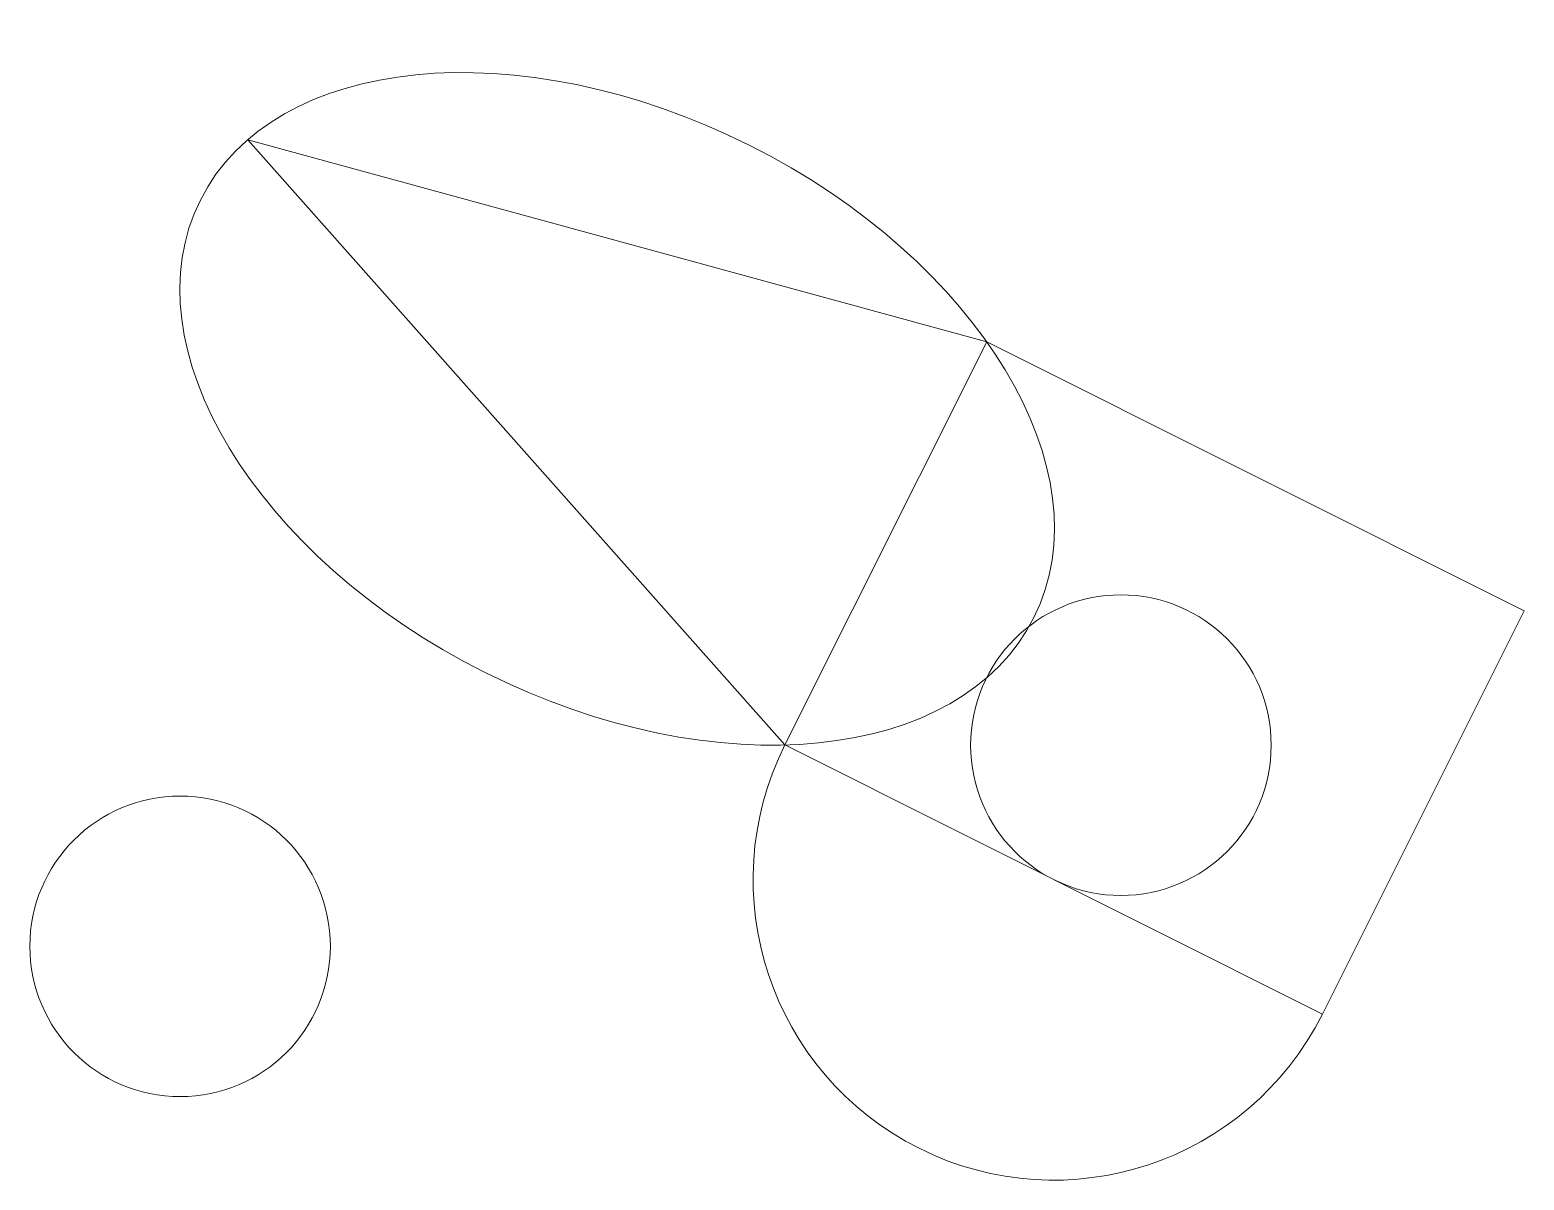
# Model space of a CAD drawing. Header units: millimetres. Extents: x 145.9 to 245.4, y 88.7 to 165.2.
import ezdxf

# ---------------------------------------------------------------- set-up
doc = ezdxf.new("R2010")
doc.units = ezdxf.units.MM
doc.layers.get('0').update_dxf_attribs({"lineweight": 0})

msp = doc.modelspace()

# ---------------------------------------------------------------- hatches: boundary and pattern name
h = msp.add_hatch()
h.set_pattern_fill('ISO03W100A', color=256, scale=0.1, angle=65.76231, style=0)
h.set_pattern_definition([])
edge = h.paths.add_edge_path(flags=0)
edge.add_arc((218.53, 117.622), 10, 63.40611, 423.40611)

# ---------------------------------------------------------------- linework, layer by layer
for p, q in [((209.599, 144.46), (160.412, 157.901)), ((160.412, 157.901), (196.169, 117.634))]:
    msp.add_line(p, q)
msp.add_lwpolyline([(245.367, 126.553), (209.599, 144.46), (196.169, 117.634), (231.937, 99.727)], close=True)
for centre in [(218.53, 117.622), (155.913, 104.238)]:
    msp.add_circle(centre, 10)
msp.add_arc((214.053, 108.68), 20, 153.40611, 333.40611)
msp.add_ellipse((185, 140), major_axis=(-27.742, 13.888), ratio=0.632456)

doc.saveas('drawing.dxf')
